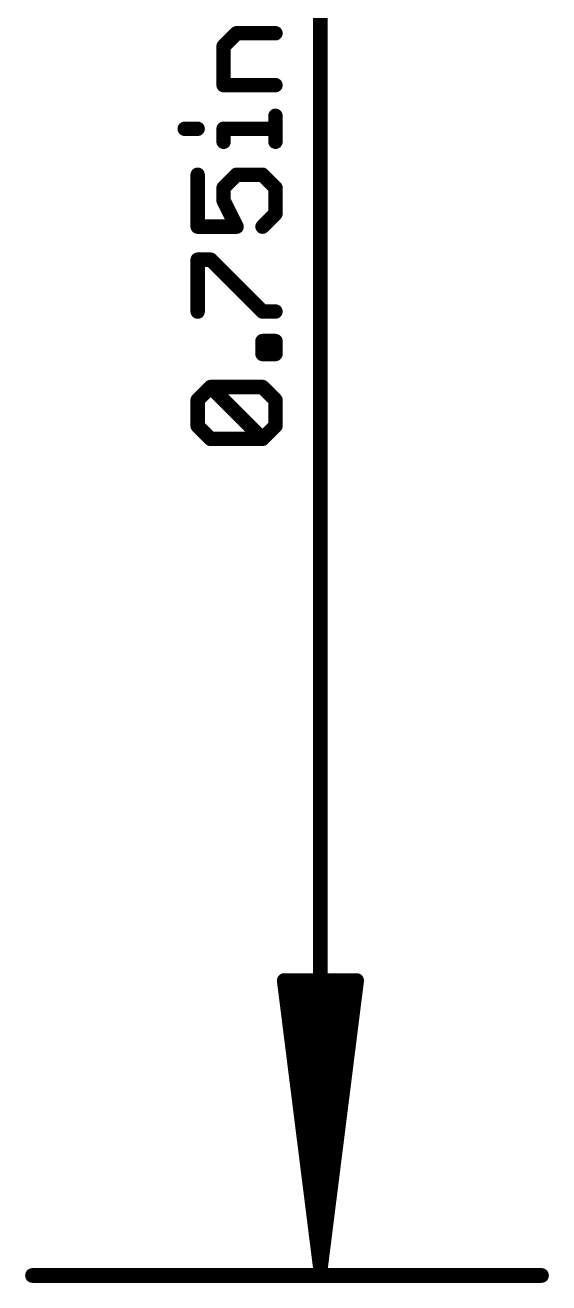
# Model space of a CAD drawing. Extents: x -41 to 66, y -18 to 24.
# Drawn here: x -6.42 to -1.8, y -0.07 to 11.02 of the extents above; entities that cross this region are included whole.
import ezdxf

# ---------------------------------------------------------------- set-up
doc = ezdxf.new("R2010")
doc.units = 0
doc.layers.add('47', color=253, linetype='CONTINUOUS')

msp = doc.modelspace()

# ---------------------------------------------------------------- linework, layer by layer
at = {"layer": '47'}
for points, const_width in [([(-3.81, 0.065), (-3.81, 18.985)], 0.13), ([(-4.6643, 10.8365), (-4.5499, 10.9509)], 0.127), ([(-4.5499, 10.9509), (-4.2067, 10.9509)], 0.127), ([(-4.6643, 10.4933), (-4.6643, 10.8365)], 0.127), ([(-4.2067, 10.4933), (-4.6643, 10.4933)], 0.127), ([(-4.2067, 9.9943), (-4.2067, 10.2231)], 0.127), ([(-5.0075, 10.1087), (-4.8931, 10.1087)], 0.127), ([(-4.6643, 9.9943), (-4.6643, 10.1087)], 0.127), ([(-4.6643, 10.1087), (-4.2067, 10.1087)], 0.127), ([(-4.8931, 9.7035), (-4.8931, 9.2459)], 0.127), ([(-4.6643, 9.5891), (-4.5499, 9.7035)], 0.127), ([(-4.5499, 9.7035), (-4.3211, 9.7035)], 0.127), ([(-4.3211, 9.7035), (-4.2067, 9.5891)], 0.127), ([(-4.6643, 9.4747), (-4.6643, 9.5891)], 0.127), ([(-4.2067, 9.5891), (-4.2067, 9.3603)], 0.127), ([(-4.5499, 9.2459), (-4.6643, 9.4747)], 0.127), ([(-4.2067, 9.3603), (-4.3211, 9.2459)], 0.127), ([(-4.8931, 9.2459), (-4.5499, 9.2459)], 0.127), ([(-4.8931, 8.4975), (-4.8931, 8.9551)], 0.127), ([(-4.8931, 8.9551), (-4.7787, 8.9551)], 0.127), ([(-4.7787, 8.9551), (-4.3211, 8.4975)], 0.127), ([(-4.3211, 8.4975), (-4.2067, 8.4975)], 0.127), ([(-4.3211, 8.1233), (-4.3211, 8.2377)], 0.127), ([(-4.3211, 8.2377), (-4.2067, 8.2377)], 0.127), ([(-4.2067, 8.2377), (-4.2067, 8.1233)], 0.127), ([(-4.2067, 8.1233), (-4.3211, 8.1233)], 0.127), ([(-4.8931, 7.7181), (-4.7787, 7.8325)], 0.127), ([(-4.7787, 7.8325), (-4.3211, 7.8325)], 0.127), ([(-4.3211, 7.3749), (-4.7787, 7.8325)], 0.127), ([(-4.3211, 7.8325), (-4.2067, 7.7181)], 0.127), ([(-4.8931, 7.4893), (-4.8931, 7.7181)], 0.127), ([(-4.2067, 7.7181), (-4.2067, 7.4893)], 0.127), ([(-4.7787, 7.3749), (-4.8931, 7.4893)], 0.127), ([(-4.2067, 7.4893), (-4.3211, 7.3749)], 0.127), ([(-4.3211, 7.3749), (-4.7787, 7.3749)], 0.127), ([(-3.81, 0.065), (-4.1292, 2.6)], 0.13), ([(-4.1292, 2.6), (-3.4908, 2.6)], 0.13), ([(-3.81, 0.065), (-4.07, 2.6)], 0.13), ([(-3.81, 0.065), (-3.94, 2.6)], 0.13), ([(-3.4908, 2.6), (-3.81, 0.065)], 0.13), ([(-3.68, 2.6), (-3.81, 0.065)], 0.13), ([(-3.55, 2.6), (-3.81, 0.065)], 0.13), ([(-6.35, 0), (-1.86, 0)], 0.13)]:
    msp.add_lwpolyline(points, dxfattribs=dict(at, const_width=const_width))
for points, const_width in [([(-4.5499, 10.9826, 1), (-4.5499, 10.9191)], 0.0635), ([(-4.5274, 10.9284, 1), (-4.5723, 10.9733)], 0.0635), ([(-4.2067, 10.9191, 1), (-4.2067, 10.9826)], 0.0635), ([(-4.6325, 10.8365, 1), (-4.696, 10.8365)], 0.0635), ([(-4.6867, 10.8589, 1), (-4.6418, 10.814)], 0.0635), ([(-4.6643, 10.525, 1), (-4.6643, 10.4615)], 0.0635), ([(-4.2067, 10.4615, 1), (-4.2067, 10.525)], 0.0635), ([(-4.696, 10.4933, 1), (-4.6325, 10.4933)], 0.0635), ([(-4.175, 10.2231, 1), (-4.2385, 10.2231)], 0.0635), ([(-5.0075, 10.1405, 1), (-5.0075, 10.077)], 0.0635), ([(-4.8931, 10.077, 1), (-4.8931, 10.1405)], 0.0635), ([(-4.6643, 10.1405, 1), (-4.6643, 10.077)], 0.0635), ([(-4.6325, 10.1087, 1), (-4.696, 10.1087)], 0.0635), ([(-4.2067, 10.077, 1), (-4.2067, 10.1405)], 0.0635), ([(-4.696, 9.9943, 1), (-4.6325, 9.9943)], 0.0635), ([(-4.2385, 9.9943, 1), (-4.175, 9.9943)], 0.0635), ([(-4.8613, 9.7035, 1), (-4.9248, 9.7035)], 0.0635), ([(-4.5499, 9.7353, 1), (-4.5499, 9.6718)], 0.0635), ([(-4.5274, 9.6811, 1), (-4.5723, 9.726)], 0.0635), ([(-4.2986, 9.726, 1), (-4.3435, 9.6811)], 0.0635), ([(-4.3211, 9.6718, 1), (-4.3211, 9.7353)], 0.0635), ([(-4.6325, 9.5891, 1), (-4.696, 9.5891)], 0.0635), ([(-4.175, 9.5891, 1), (-4.2385, 9.5891)], 0.0635), ([(-4.6359, 9.4889, 1), (-4.6927, 9.4605)], 0.0635), ([(-4.6867, 9.6116, 1), (-4.6418, 9.5667)], 0.0635), ([(-4.2292, 9.5667, 1), (-4.1842, 9.6116)], 0.0635), ([(-4.696, 9.4747, 1), (-4.6325, 9.4747)], 0.0635), ([(-4.2385, 9.3603, 1), (-4.175, 9.3603)], 0.0635), ([(-4.1842, 9.3379, 1), (-4.2292, 9.3828)], 0.0635), ([(-4.8931, 9.2777, 1), (-4.8931, 9.2142)], 0.0635), ([(-4.9248, 9.2459, 1), (-4.8613, 9.2459)], 0.0635), ([(-4.5783, 9.2317, 1), (-4.5215, 9.2601)], 0.0635), ([(-4.5499, 9.2142, 1), (-4.5499, 9.2777)], 0.0635), ([(-4.3435, 9.2684, 1), (-4.2986, 9.2235)], 0.0635), ([(-4.8613, 8.9551, 1), (-4.9248, 8.9551)], 0.0635), ([(-4.8931, 8.9868, 1), (-4.8931, 8.9233)], 0.0635), ([(-4.7562, 8.9775, 1), (-4.8011, 8.9326)], 0.0635), ([(-4.7787, 8.9233, 1), (-4.7787, 8.9868)], 0.0635), ([(-4.3211, 8.5293, 1), (-4.3211, 8.4658)], 0.0635), ([(-4.3435, 8.4751, 1), (-4.2986, 8.52)], 0.0635), ([(-4.2067, 8.4658, 1), (-4.2067, 8.5293)], 0.0635), ([(-4.9248, 8.4975, 1), (-4.8613, 8.4975)], 0.0635), ([(-4.3211, 8.2694, 1), (-4.3211, 8.2059)], 0.0635), ([(-4.2893, 8.2377, 1), (-4.3528, 8.2377)], 0.0635), ([(-4.175, 8.2377, 1), (-4.2385, 8.2377)], 0.0635), ([(-4.2067, 8.2059, 1), (-4.2067, 8.2694)], 0.0635), ([(-4.3211, 8.1551, 1), (-4.3211, 8.0915)], 0.0635), ([(-4.3528, 8.1233, 1), (-4.2893, 8.1233)], 0.0635), ([(-4.2385, 8.1233, 1), (-4.175, 8.1233)], 0.0635), ([(-4.2067, 8.0915, 1), (-4.2067, 8.1551)], 0.0635), ([(-4.7787, 7.8642, 1), (-4.7787, 7.8007)], 0.0635), ([(-4.7562, 7.8549, 1), (-4.8011, 7.81)], 0.0635), ([(-4.7562, 7.81, 1), (-4.8011, 7.8549)], 0.0635), ([(-4.2986, 7.8549, 1), (-4.3435, 7.81)], 0.0635), ([(-4.3211, 7.8007, 1), (-4.3211, 7.8642)], 0.0635), ([(-4.8613, 7.7181, 1), (-4.9248, 7.7181)], 0.0635), ([(-4.9155, 7.7405, 1), (-4.8706, 7.6956)], 0.0635), ([(-4.175, 7.7181, 1), (-4.2385, 7.7181)], 0.0635), ([(-4.2292, 7.6956, 1), (-4.1842, 7.7405)], 0.0635), ([(-4.8706, 7.5117, 1), (-4.9155, 7.4668)], 0.0635), ([(-4.1842, 7.4668, 1), (-4.2292, 7.5117)], 0.0635), ([(-4.9248, 7.4893, 1), (-4.8613, 7.4893)], 0.0635), ([(-4.7787, 7.4066, 1), (-4.7787, 7.3431)], 0.0635), ([(-4.8011, 7.3524, 1), (-4.7562, 7.3973)], 0.0635), ([(-4.3435, 7.3973, 1), (-4.2986, 7.3524)], 0.0635), ([(-4.3435, 7.3524, 1), (-4.2986, 7.3973)], 0.0635), ([(-4.3211, 7.3431, 1), (-4.3211, 7.4066)], 0.0635), ([(-4.2385, 7.4893, 1), (-4.175, 7.4893)], 0.0635), ([(-4.097, 2.6041, 1), (-4.1615, 2.5959)], 0.065), ([(-4.1292, 2.6325, 1), (-4.1292, 2.5675)], 0.065), ([(-4.0377, 2.6033, 1), (-4.1023, 2.5967)], 0.065), ([(-3.9075, 2.6017, 1), (-3.9725, 2.5983)], 0.065), ([(-3.6475, 2.5983, 1), (-3.7125, 2.6017)], 0.065), ([(-3.5177, 2.5967, 1), (-3.5823, 2.6033)], 0.065), ([(-3.4585, 2.5959, 1), (-3.523, 2.6041)], 0.065), ([(-3.4908, 2.5675, 1), (-3.4908, 2.6325)], 0.065), ([(-6.35, 0.0325, 1), (-6.35, -0.0325)], 0.065), ([(-3.8422, 0.0691, 1), (-3.7778, 0.0609)], 0.065), ([(-3.8423, 0.0683, 1), (-3.7777, 0.0617)], 0.065), ([(-3.8425, 0.0633, 1), (-3.7775, 0.0667)], 0.065), ([(-3.8425, 0.0667, 1), (-3.7775, 0.0633)], 0.065), ([(-3.8425, 0.065, 1), (-3.7775, 0.065)], 0.065), ([(-3.8423, 0.0617, 1), (-3.7777, 0.0683)], 0.065), ([(-3.8422, 0.0609, 1), (-3.7778, 0.0691)], 0.065), ([(-1.86, -0.0325, 1), (-1.86, 0.0325)], 0.065)]:
    msp.add_lwpolyline(points, format="xyb", dxfattribs=dict(at, const_width=const_width))

doc.saveas('drawing.dxf')
